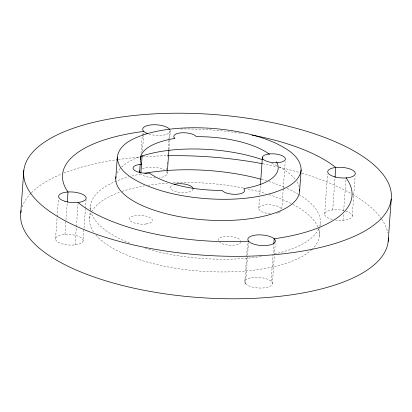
<?xml version="1.0" encoding="UTF-8"?>
<svg xmlns="http://www.w3.org/2000/svg" width="412" height="412" viewBox="0 0 412 412"><rect width="100%" height="100%" fill="white"/><g stroke="black" fill="none" stroke-linecap="round" stroke-linejoin="round"><path stroke-width="0.31" stroke-dasharray="2.06 1.54" d="M55.563 238.661L57.108 217.119M57.155 216.485L58.427 198.738M64.962 234.438L67.233 202.756M75.066 244.903L76.338 227.161M76.385 226.528L78.023 203.719M83.121 240.804A13.823 5.289 4.1 0 0 62.969 234.644A13.823 5.289 4.1 0 0 61.939 243.755A13.823 5.289 4.1 0 0 83.121 240.804L85.392 209.121M85.439 208.487L86.031 200.247M89.631 218.52L90.228 210.244M90.274 209.605L90.547 205.784M140.971 153.31L142.202 136.202M142.243 135.569L142.47 132.401M142.449 151.106L143.536 135.898M143.582 135.265L143.762 132.731M166.726 169.862L166.865 167.962M167.133 164.161L167.365 160.989M167.679 156.555L167.905 153.388M168.178 149.587L168.817 140.713M168.863 140.08L169.543 130.573M167.236 173.442L167.375 171.541M168.966 149.365L170.28 130.985M244.795 281.617L247.612 242.328M245.552 283.636L248.503 242.447M258.757 208.333L259.529 197.502M259.714 194.958L260.399 185.405M271.122 281.257L273.753 244.501M272.353 283.76L275.216 243.837M281.808 208.843L283.271 188.464M283.317 187.826L285.186 161.715M319.326 235.937L319.964 227.017M320.011 226.384L320.237 223.196M324.687 214.024L327.545 174.101M332.736 209.924L335.007 178.242M342.995 220.379L343.448 214.039M343.675 210.872L345.946 179.189M352.245 216.166L355.103 176.243M180.791 128.977A145.127 55.538 4.1 0 1 242.215 133.442M22.155 206.891A184.288 70.524 4.1 0 1 30.977 193.207M31.379 192.795A184.288 70.524 4.1 0 1 61.604 173.998M63.834 173.097A184.288 70.524 4.1 0 1 117.662 159.614M118.27 159.526A184.288 70.524 4.1 0 1 139.395 157.147M142.403 156.905A184.288 70.524 4.1 0 1 167.725 155.731M262.738 163.755A184.288 70.524 4.1 0 1 277.719 166.875M278.976 167.164A184.288 70.524 4.1 0 1 299.699 172.587M302.037 173.282A184.288 70.524 4.1 0 1 352.239 194.191M352.76 194.495A184.288 70.524 4.1 0 1 381.327 218.674M381.651 219.138A184.288 70.524 4.1 0 1 387.79 232.857M170.213 130.429A13.823 5.289 4.1 0 1 163.621 135.085A13.823 5.289 4.1 0 1 148.907 134.075M166.355 171.49A13.823 5.289 4.1 0 1 159.629 177.68M155.515 177.933A13.823 5.289 4.1 0 1 140.538 173.643M142.341 168.745A13.823 5.289 4.1 0 1 164.218 169.914M345.869 211.078A13.823 5.289 4.1 0 1 352.193 216.439A13.823 5.289 4.1 0 1 343.526 220.338L342.846 220.389A13.823 5.289 4.1 0 1 335.723 220.121M332.319 219.467A13.823 5.289 4.1 0 1 325.964 212.092A13.823 5.289 4.1 0 1 343.958 210.568M117.183 173.03A92.144 35.262 4.1 0 1 120.814 167.885M121.633 167.066A92.144 35.262 4.1 0 1 139.472 156.895M271.678 163.286A92.144 35.262 4.1 0 1 277.188 165.861M279.248 166.932A92.144 35.262 4.1 0 1 295.672 179.853M296.949 181.718A92.144 35.262 4.1 0 1 299.2 186.863M298.921 194.541A115.18 44.079 4.1 0 1 319.851 225.482M318.682 228.851A115.18 44.079 4.1 0 1 274.861 253.931M261.368 256.496A115.18 44.079 4.1 0 1 144.741 248.307M129.708 243.111A115.18 44.079 4.1 0 1 91.273 212.757M90.625 209.837A115.18 44.079 4.1 0 1 128.956 176.83M131.804 176.063A115.18 44.079 4.1 0 1 141.434 173.879M261.435 179.354A115.18 44.079 4.1 0 1 266.61 180.847M268.856 181.543A115.18 44.079 4.1 0 1 284.955 187.481M287.097 188.423A115.18 44.079 4.1 0 1 298.422 194.243M193.115 188.948A11.521 4.408 4.1 0 1 184.082 192.62A11.521 4.408 4.1 0 1 171.279 189.453L171.032 189.226A11.521 4.408 4.1 0 1 172.458 184.931M240.948 241.968A11.521 4.408 4.1 0 1 232.177 245.253A11.521 4.408 4.1 0 1 219.869 242.601M219.266 242.163A11.521 4.408 4.1 0 1 219.009 241.937M218.087 240.546A11.521 4.408 4.1 0 1 226.286 236.359A11.521 4.408 4.1 0 1 239.774 239.423L240.031 239.65A11.521 4.408 4.1 0 1 240.768 240.572M280.778 211.629A11.521 4.408 4.1 0 1 280.242 212.01M279.933 212.185A11.521 4.408 4.1 0 1 279.233 212.52M278.847 212.674A11.521 4.408 4.1 0 1 277.554 213.076M277.075 213.189A11.521 4.408 4.1 0 1 276.586 213.292M270.344 213.648A11.521 4.408 4.1 0 1 258.746 208.637A11.521 4.408 4.1 0 1 269.731 204.779A11.521 4.408 4.1 0 1 281.71 209.651M292.757 204.342A115.18 44.079 4.1 0 1 312.348 249.064M311.925 249.471A115.18 44.079 4.1 0 1 202.498 271.276A115.18 44.079 4.1 0 1 95.692 234.825M93.575 232.038A115.18 44.079 4.1 0 1 91.186 212.87M91.732 211.768A115.18 44.079 4.1 0 1 120.289 192.013M122.065 191.4A115.18 44.079 4.1 0 1 144.463 185.884M147.918 185.318A115.18 44.079 4.1 0 1 167.416 183.149M173.158 182.81A115.18 44.079 4.1 0 1 243.008 187.965M247.88 188.979A115.18 44.079 4.1 0 1 265.699 193.583M269.057 194.634A115.18 44.079 4.1 0 1 291.083 203.487M146.167 223.974L145.627 224.046A11.521 4.408 4.1 0 1 129.456 218.659A11.521 4.408 4.1 0 1 147.295 216.444A11.521 4.408 4.1 0 1 146.167 223.974M245.743 283.847L245.495 283.574A13.823 5.289 4.1 0 1 261.079 277.631A13.823 5.289 4.1 0 1 269.221 286.711A13.823 5.289 4.1 0 1 245.743 283.847"/><path stroke-width="0.62" d="M20.765 212.947L23.808 170.491M67.274 202.122L68.006 191.982L66.203 189.252A145.127 55.538 4.1 0 1 139.21 132.031L143.855 131.464M115.777 178.463L117.296 157.235C119.089 143.685 134.168 137.989 145.462 134.168C166.639 127.885 189.041 126.948 210.975 128.302C233.017 129.95 255.188 133.993 275.463 143.067C286.34 148.464 300.657 156.024 301.151 169.821L299.627 191.05M139.658 171.691L140.198 164.084M140.518 159.65L140.744 156.483M140.904 172.649L142.13 155.54M167.421 170.908L168.92 149.999M260.446 184.767L262.408 157.384M273.8 243.868L274.165 238.8L275.35 238.605A145.127 55.538 4.1 0 0 346.451 178.447L346.039 177.922M335.054 177.608L335.78 167.468L335.09 166.968A145.127 55.538 4.1 0 0 251.933 135.1M388.192 241.509L391.235 199.053A184.288 70.524 4.1 0 0 122.529 116.9A184.288 70.524 4.1 0 0 108.799 238.363A184.288 70.524 4.1 0 0 391.235 199.053M301.151 169.821C299.359 183.366 284.28 189.067 272.986 192.888C251.809 199.166 229.407 200.108 207.473 198.754C185.431 197.101 163.26 193.058 142.985 183.984C132.108 178.587 117.791 171.032 117.296 157.235M248.596 241.18L247.288 241.257A145.127 55.538 4.1 0 1 79.465 203.667L78.11 202.447M269.345 154.222L267.496 152.919A69.108 26.445 4.1 0 0 199.243 136.691L196.272 136.599A11.521 4.408 4.1 0 0 181.368 132.813A11.521 4.408 4.1 0 0 174.683 138.278L174.873 138.453L172.355 138.875A69.108 26.445 4.1 0 0 140.992 163.193L141.537 164.331A11.521 4.408 4.1 0 0 133.74 169.61A11.521 4.408 4.1 0 0 149.278 173.097L150.952 174.137A69.108 26.445 4.1 0 0 219.205 190.365L222.233 190.535A11.521 4.408 4.1 0 0 237.266 194.222A11.521 4.408 4.1 0 0 243.683 188.701L246.093 188.181A69.108 26.445 4.1 0 0 277.456 163.863L276.478 161.823M147.743 133.673A13.823 5.289 4.1 0 1 149.051 125.191A13.823 5.289 4.1 0 1 169.837 129.584M388.356 237.817A184.288 70.524 4.1 0 1 198.151 297.479A184.288 70.524 4.1 0 1 21.151 210.511M139.992 157.096A184.288 70.524 4.1 0 1 141.198 156.998M168.353 155.721A184.288 70.524 4.1 0 1 262.13 163.636M139.941 172.808A13.823 5.289 4.1 0 1 139.838 170.872M299.596 189.196A92.144 35.262 4.1 0 1 205.954 219.982A92.144 35.262 4.1 0 1 115.993 176.63M140.559 156.508A92.144 35.262 4.1 0 1 262.604 159.763M144.808 173.251A115.18 44.079 4.1 0 1 260.853 179.189M174.101 184.355A11.521 4.408 4.1 0 1 192.62 187.548L192.78 187.779A11.521 4.408 4.1 0 1 193.073 188.48M269.118 153.964L268.578 154.031A11.521 4.408 4.1 0 0 267.548 161.571A11.521 4.408 4.1 0 0 285.346 159.32A11.521 4.408 4.1 0 0 269.118 153.964M346.569 177.881L345.889 177.933A13.823 5.289 4.1 0 1 327.947 170.846A13.823 5.289 4.1 0 1 350.272 169.085A13.823 5.289 4.1 0 1 346.569 177.881M248.786 241.396L248.539 241.118A13.823 5.289 4.1 0 1 264.123 235.175A13.823 5.289 4.1 0 1 272.265 244.254A13.823 5.289 4.1 0 1 248.786 241.396M64.983 201.298A13.823 5.289 4.1 0 0 86.165 198.347A13.823 5.289 4.1 0 0 66.013 192.188A13.823 5.289 4.1 0 0 64.983 201.298"/></g></svg>
